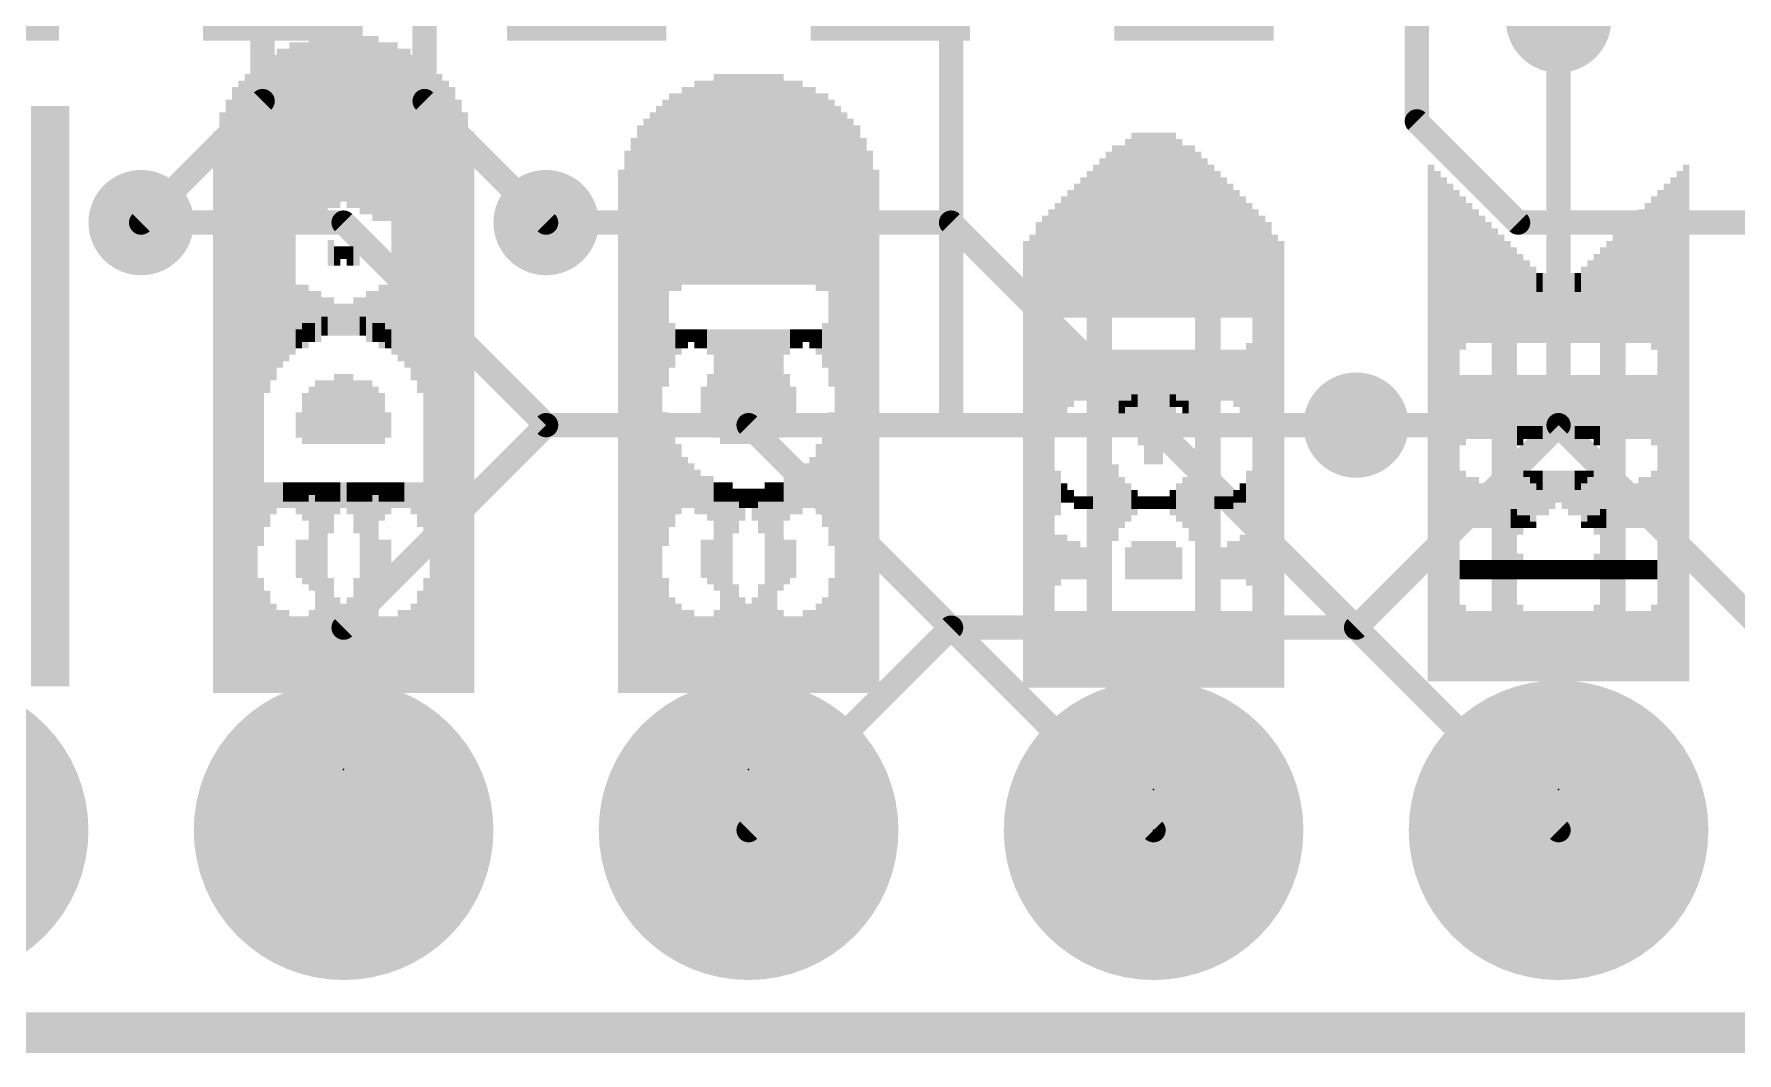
# Model space of a CAD drawing. Extents: x -12.7 to 30.6, y -10.2 to 25.5.
# Drawn here: x 14.57 to 25.25, y -0.13 to 6.26 of the extents above; entities that cross this region are included whole.
import ezdxf

# ---------------------------------------------------------------- set-up
doc = ezdxf.new("R2010")
doc.units = 0
for name, color, linetype in [('1', 12, 'CONTINUOUS'), ('16', 132, 'CONTINUOUS'), ('17', 110, 'CONTINUOUS'), ('18', 110, 'CONTINUOUS'), ('20', 53, 'CONTINUOUS'), ('21', 41, 'CONTINUOUS'), ('22', 40, 'CONTINUOUS'), ('23', 53, 'CONTINUOUS'), ('24', 53, 'CONTINUOUS')]:
    doc.layers.add(name, color=color, linetype=linetype)

# ---------------------------------------------------------------- blocks, each defined once
blk = doc.blocks.new('RECT')
blk.add_solid([(-0.5, -0.5), (0.5, -0.5), (-0.5, 0.5), (0.5, 0.5)])
blk = doc.blocks.new('ROUNDP')
at = {"const_width": 0.5}
blk.add_lwpolyline([(0, -0.25, 1), (0, 0.25, 1), (0, -0.25)], format="xyb", dxfattribs=at)
blk = doc.blocks.new('ROUNDV')
at = {"const_width": 0.5}
blk.add_lwpolyline([(0, -0.25, 1), (0, 0.25, 1), (0, -0.25)], format="xyb", dxfattribs=at)

msp = doc.modelspace()

# ---------------------------------------------------------------- linework, layer by layer
at = {"layer": '1'}
for points, const_width in [([(23.241, 6.731), (23.241, 5.715)], 0.1524), ([(23.241, 5.715), (23.876, 5.08)], 0.1524), ([(15.24, 5.08), (16.51, 5.08)], 0.1524), ([(16.51, 5.08), (17.78, 3.81)], 0.1524), ([(17.78, 5.08), (20.32, 5.08)], 0.1524), ([(20.32, 5.08), (24.13, 1.27)], 0.1524), ([(23.876, 5.08), (26.67, 5.08)], 0.1524), ([(17.78, 3.81), (19.05, 3.81)], 0.1524), ([(19.05, 3.81), (21.59, 1.27)], 0.1524), ([(22.86, 3.81), (24.13, 3.81)], 0.1524), ([(24.13, 3.81), (25.4, 2.54)], 0.1524), ([(30.48, 0), (0, 0)], 0.254)]:
    msp.add_lwpolyline(points, dxfattribs=dict(at, const_width=const_width))
at = {"layer": '1', "const_width": 0.0762}
for points in [[(23.2679, 5.7419, 1), (23.2141, 5.6881)], [(23.2029, 5.715, 1), (23.2791, 5.715)], [(15.24, 5.1181, 1), (15.24, 5.0419)], [(16.5369, 5.1069, 1), (16.4831, 5.0531)], [(16.51, 5.0419, 1), (16.51, 5.1181)], [(17.78, 5.1181, 1), (17.78, 5.0419)], [(20.3469, 5.1069, 1), (20.2931, 5.0531)], [(20.32, 5.0419, 1), (20.32, 5.1181)], [(23.876, 5.1181, 1), (23.876, 5.0419)], [(23.8491, 5.0531, 1), (23.9029, 5.1069)], [(17.78, 3.8481, 1), (17.78, 3.7719)], [(17.7531, 3.7831, 1), (17.8069, 3.8369)], [(19.0769, 3.8369, 1), (19.0231, 3.7831)], [(19.05, 3.7719, 1), (19.05, 3.8481)], [(22.86, 3.8481, 1), (22.86, 3.7719)], [(24.1569, 3.8369, 1), (24.1031, 3.7831)], [(24.13, 3.7719, 1), (24.13, 3.8481)], [(21.5631, 1.2431, 1), (21.6169, 1.2969)], [(24.1031, 1.2431, 1), (24.1569, 1.2969)]]:
    msp.add_lwpolyline(points, format="xyb", dxfattribs=at)
at = {"layer": '16'}
for points, const_width in [([(20.32, 10.16), (20.32, 3.81)], 0.1524), ([(16.002, 9.652), (16.002, 5.842)], 0.1524), ([(17.018, 9.525), (17.018, 5.842)], 0.1524), ([(24.13, 3.81), (24.13, 6.35)], 0.1524), ([(16.002, 5.842), (15.24, 5.08)], 0.1524), ([(17.018, 5.842), (17.78, 5.08)], 0.1524), ([(17.78, 3.81), (16.51, 2.54)], 0.1524), ([(20.32, 3.81), (17.78, 3.81)], 0.1524), ([(22.86, 3.81), (20.32, 3.81)], 0.1524), ([(22.86, 2.54), (24.13, 3.81)], 0.1524), ([(16.51, 2.54), (16.51, 1.27)], 0.1524), ([(19.05, 1.27), (20.32, 2.54)], 0.1524), ([(20.32, 2.54), (22.86, 2.54)], 0.1524), ([(30.48, 0), (0, 0)], 0.254)]:
    msp.add_lwpolyline(points, dxfattribs=dict(at, const_width=const_width))
at = {"layer": '16', "const_width": 0.0762}
for points in [[(15.9639, 5.842, 1), (16.0401, 5.842)], [(16.0289, 5.8151, 1), (15.9751, 5.8689)], [(16.9799, 5.842, 1), (17.0561, 5.842)], [(17.0449, 5.8689, 1), (16.9911, 5.8151)], [(15.2131, 5.1069, 1), (15.2669, 5.0531)], [(17.7531, 5.0531, 1), (17.8069, 5.1069)], [(17.78, 3.8481, 1), (17.78, 3.7719)], [(17.8069, 3.7831, 1), (17.7531, 3.8369)], [(20.32, 3.8481, 1), (20.32, 3.7719)], [(20.2819, 3.81, 1), (20.3581, 3.81)], [(20.32, 3.7719, 1), (20.32, 3.8481)], [(22.86, 3.7719, 1), (22.86, 3.8481)], [(24.0919, 3.81, 1), (24.1681, 3.81)], [(24.1569, 3.7831, 1), (24.1031, 3.8369)], [(16.5481, 2.54, 1), (16.4719, 2.54)], [(16.4831, 2.5669, 1), (16.5369, 2.5131)], [(20.32, 2.5781, 1), (20.32, 2.5019)], [(20.3469, 2.5131, 1), (20.2931, 2.5669)], [(22.8331, 2.5669, 1), (22.8869, 2.5131)], [(22.86, 2.5019, 1), (22.86, 2.5781)], [(16.4719, 1.27, 1), (16.5481, 1.27)], [(19.0231, 1.2969, 1), (19.0769, 1.2431)]]:
    msp.add_lwpolyline(points, format="xyb", dxfattribs=at)
at = {"layer": '20', "const_width": 0.2032}
msp.add_lwpolyline([(30.48, 0), (0, 0)], dxfattribs=at)
at = {"layer": '23'}
for p in [(16.51, 1.651), (19.05, 1.651), (21.59, 1.524), (24.13, 1.524), (21.59, 1.27)]:
    msp.add_point(p, dxfattribs=at)
at = {"layer": '24'}
for p in [(16.51, 1.651), (19.05, 1.651), (21.59, 1.524), (24.13, 1.524)]:
    msp.add_point(p, dxfattribs=at)

# ---------------------------------------------------------------- block references
at = {"layer": '1', "xscale": 1.1, "rotation": 270}
for p in [(14.224, 6.77), (16.129, 6.77), (18.034, 6.77), (19.939, 6.77), (21.844, 6.77)]:
    msp.add_blockref('RECT', p, dxfattribs=at)
at = {"layer": '17', "xscale": 1.8796, "yscale": 1.8796, "rotation": 90}
for p in [(13.97, 1.27), (13.97, 1.27), (16.51, 1.27), (16.51, 1.27), (19.05, 1.27), (19.05, 1.27), (21.59, 1.27), (21.59, 1.27), (24.13, 1.27), (24.13, 1.27)]:
    msp.add_blockref('ROUNDP', p, dxfattribs=at)
at = {"layer": '18', "xscale": 0.6604, "yscale": 0.6604}
for p in [(24.13, 6.35), (24.13, 6.35), (15.24, 5.08), (15.24, 5.08), (17.78, 5.08), (17.78, 5.08), (22.86, 3.81), (22.86, 3.81)]:
    msp.add_blockref('ROUNDV', p, dxfattribs=at)
at = {"layer": '21', "yscale": 0.04, "rotation": 90}
for p, xscale in [((16.19, 5.631), 1.16), ((16.23, 5.651), 1.12), ((16.27, 5.651), 1.12), ((16.31, 5.671), 1.16), ((16.35, 5.691), 1.12), ((16.39, 5.691), 1.12), ((16.43, 5.711), 1.08), ((16.47, 5.711), 1.08), ((16.51, 5.731), 1.04), ((16.55, 5.731), 1.04), ((16.67, 5.771), 0.96), ((16.71, 5.771), 0.96), ((16.75, 5.771), 0.88), ((16.79, 5.771), 0.88), ((16.83, 5.791), 0.84), ((15.99, 4.571), 3.04), ((16.03, 5.551), 1.16), ((16.07, 5.571), 1.12), ((16.11, 5.591), 1.16), ((16.15, 5.611), 1.12), ((16.87, 5.771), 0.8), ((16.91, 5.791), 0.76), ((16.95, 5.771), 0.72), ((16.99, 5.771), 0.72), ((17.03, 5.711), 0.76), ((15.91, 4.071), 3.88), ((15.95, 4.091), 3.92), ((17.07, 4.091), 3.92), ((17.11, 4.071), 3.88), ((18.85, 5.351), 1.32), ((18.89, 5.351), 1.32), ((18.93, 5.351), 1.32), ((18.97, 5.351), 1.32), ((19.01, 5.351), 1.32), ((19.05, 5.351), 1.32), ((19.09, 5.351), 1.32), ((19.13, 5.351), 1.32), ((19.17, 5.351), 1.32), ((19.21, 5.351), 1.32), ((19.25, 5.351), 1.32), ((15.83, 4.031), 3.8), ((15.87, 4.051), 3.84), ((17.15, 4.051), 3.84), ((17.19, 4.031), 3.8), ((18.57, 5.271), 1.24), ((18.61, 5.271), 1.24), ((18.65, 5.311), 1.24), ((18.69, 5.311), 1.24), ((18.73, 5.331), 1.28), ((18.77, 5.331), 1.28), ((18.81, 5.331), 1.28), ((19.29, 5.331), 1.28), ((19.33, 5.331), 1.28), ((19.37, 5.331), 1.28), ((19.41, 5.551), 0.76), ((19.45, 5.551), 0.76), ((19.49, 5.531), 0.72), ((19.53, 5.531), 0.72), ((14.57, 3.991), 3.64), ((14.61, 3.991), 3.64), ((14.65, 3.991), 3.64), ((14.69, 3.991), 3.64), ((14.73, 3.991), 3.64), ((14.77, 3.991), 3.64), ((15.75, 3.951), 3.64), ((15.79, 3.991), 3.72), ((17.23, 3.991), 3.72), ((17.27, 3.951), 3.64), ((18.45, 3.951), 3.64), ((18.49, 3.971), 3.68), ((18.53, 4.951), 1.8), ((19.57, 5.491), 0.72), ((19.61, 3.971), 3.68), ((19.65, 3.951), 3.64), ((18.37, 3.911), 3.56), ((18.41, 3.931), 3.6), ((19.69, 3.931), 3.6), ((19.73, 3.911), 3.56), ((15.71, 3.891), 3.52), ((17.31, 3.891), 3.52), ((18.33, 3.871), 3.48), ((19.77, 3.871), 3.48), ((21.35, 5.184), 0.76), ((21.39, 5.184), 0.76), ((21.43, 5.204), 0.8), ((21.47, 5.224), 0.84), ((21.51, 5.084), 1.12), ((21.55, 5.064), 1.16), ((21.59, 5.064), 1.16), ((21.63, 5.064), 1.16), ((21.67, 5.064), 1.16), ((21.71, 5.064), 1.16), ((21.75, 5.044), 1.12), ((21.79, 5.024), 1.08), ((21.83, 5.024), 1.08), ((18.29, 3.831), 3.4), ((19.81, 3.831), 3.4), ((21.27, 3.824), 3.32), ((21.31, 3.844), 3.36), ((21.87, 5.004), 1.04), ((18.25, 3.771), 3.28), ((19.85, 3.771), 3.28), ((21.15, 5.064), 0.6), ((21.19, 3.784), 3.24), ((21.23, 3.804), 3.28), ((21.95, 4.964), 0.96), ((21.99, 4.944), 0.92), ((22.03, 4.924), 0.88), ((23.33, 3.824), 3.24), ((23.37, 3.804), 3.2), ((23.41, 3.784), 3.16), ((24.85, 3.784), 3.16), ((24.89, 3.804), 3.2), ((24.93, 3.824), 3.24), ((21.03, 5.024), 0.44), ((21.07, 5.044), 0.48), ((21.11, 5.064), 0.52), ((22.07, 4.904), 0.84), ((22.11, 4.884), 0.8), ((22.15, 4.864), 0.76), ((23.45, 3.764), 3.12), ((23.49, 4.924), 0.72), ((23.53, 4.944), 0.6), ((24.73, 4.764), 0.96), ((24.77, 3.744), 3.08), ((24.81, 3.764), 3.12), ((16.91, 4.891), 0.48), ((16.95, 4.871), 0.52), ((16.99, 4.891), 0.56), ((17.03, 4.871), 0.6), ((20.95, 4.964), 0.4), ((20.99, 5.004), 0.4), ((22.19, 4.844), 0.72), ((22.23, 3.664), 3), ((23.57, 4.924), 0.56), ((23.61, 4.904), 0.52), ((24.65, 4.744), 0.84), ((24.69, 4.764), 0.88), ((16.83, 4.891), 0.4), ((16.87, 4.871), 0.44), ((20.87, 3.624), 2.92), ((20.91, 3.644), 2.96), ((22.27, 3.644), 2.96), ((22.31, 3.624), 2.92), ((23.65, 4.884), 0.48), ((23.69, 4.824), 0.52), ((23.73, 3.624), 2.84), ((24.53, 4.684), 0.72), ((24.57, 4.704), 0.76), ((24.61, 4.724), 0.8), ((16.47, 4.891), 0.08), ((16.51, 4.891), 0.08), ((16.55, 4.871), 0.12), ((16.59, 4.891), 0.16), ((20.79, 3.564), 2.8), ((20.83, 3.584), 2.84), ((22.35, 3.584), 2.84), ((22.39, 3.564), 2.8), ((23.77, 3.604), 2.8), ((23.81, 3.584), 2.76), ((23.85, 3.564), 2.72), ((24.41, 4.624), 0.6), ((24.45, 4.644), 0.64), ((24.49, 4.664), 0.68), ((16.03, 4.411), 0.8), ((23.89, 4.744), 0.28), ((23.93, 4.744), 0.2), ((24.33, 4.584), 0.52), ((24.37, 4.604), 0.56), ((16.07, 4.431), 0.68), ((16.11, 4.451), 0.56), ((16.15, 4.471), 0.52), ((23.97, 4.724), 0.16), ((24.01, 4.704), 0.12), ((24.05, 4.544), 0.44), ((24.09, 4.544), 0.44), ((24.13, 4.544), 0.44), ((24.17, 4.544), 0.44), ((24.21, 4.544), 0.44), ((24.25, 4.544), 0.44), ((24.29, 4.564), 0.48), ((16.19, 4.471), 0.44), ((16.23, 4.491), 0.4), ((16.27, 4.491), 0.4), ((16.31, 4.491), 0.32), ((16.35, 4.491), 0.32), ((16.39, 4.491), 0.24), ((16.43, 4.491), 0.24), ((16.47, 4.471), 0.2), ((16.51, 4.471), 0.2), ((16.55, 4.451), 0.16), ((16.59, 4.451), 0.16), ((16.63, 4.431), 0.12), ((16.67, 4.411), 0.16), ((16.71, 4.391), 0.12), ((16.75, 4.391), 0.12), ((16.79, 4.351), 0.12), ((16.83, 4.331), 0.16), ((17.03, 4.191), 0.44), ((18.57, 4.311), 0.28), ((18.61, 4.331), 0.16), ((18.65, 4.351), 0.12), ((18.69, 4.371), 0.08), ((18.73, 4.371), 0.08), ((18.77, 4.351), 0.12), ((18.81, 4.331), 0.16), ((18.85, 4.311), 0.2), ((18.89, 4.071), 0.68), ((18.93, 4.051), 0.72), ((18.97, 4.051), 0.72), ((19.01, 4.051), 0.72), ((19.05, 4.051), 0.72), ((19.09, 4.051), 0.72), ((19.13, 4.051), 0.72), ((19.17, 4.051), 0.72), ((19.21, 4.051), 0.72), ((19.25, 4.071), 0.68), ((19.29, 4.331), 0.16), ((19.33, 4.351), 0.12), ((19.37, 4.351), 0.12), ((19.41, 4.371), 0.08), ((19.45, 4.371), 0.08), ((19.49, 4.351), 0.12), ((19.53, 4.331), 0.24), ((19.57, 4.291), 0.32), ((16.87, 4.291), 0.16), ((16.91, 4.291), 0.16), ((16.95, 4.251), 0.24), ((16.99, 4.231), 0.28), ((21.51, 4.104), 0.36), ((21.55, 4.084), 0.4), ((21.59, 3.924), 0.72), ((21.63, 3.944), 0.68), ((21.67, 3.984), 0.6), ((21.71, 4.064), 0.44), ((21.75, 4.104), 0.36), ((21.79, 4.124), 0.32), ((21.83, 4.124), 0.32), ((21.87, 4.124), 0.32), ((21.91, 4.124), 0.32), ((21.95, 4.124), 0.32), ((21.99, 4.124), 0.32), ((22.03, 4.124), 0.32), ((22.07, 4.124), 0.32), ((22.11, 4.104), 0.36), ((22.15, 4.084), 0.4), ((22.19, 4.064), 0.52), ((18.85, 3.971), 0.4), ((16.39, 3.891), 0.4), ((16.43, 3.891), 0.4), ((16.47, 3.911), 0.44), ((16.51, 3.911), 0.44), ((16.55, 3.911), 0.44), ((16.59, 3.891), 0.4), ((16.63, 3.891), 0.4), ((16.67, 3.891), 0.4), ((18.81, 3.951), 0.28), ((19.29, 3.951), 0.36), ((24.05, 3.904), 0.36), ((24.09, 3.924), 0.4), ((24.13, 3.924), 0.4), ((24.17, 3.924), 0.4), ((24.21, 3.924), 0.4), ((24.25, 3.924), 0.4), ((24.29, 3.924), 0.4), ((24.33, 3.924), 0.4), ((24.37, 3.924), 0.4), ((24.41, 3.924), 0.4), ((24.45, 3.924), 0.4), ((24.49, 3.924), 0.4), ((24.53, 3.924), 0.4), ((24.57, 3.924), 0.4), ((24.61, 3.924), 0.4), ((24.65, 3.924), 0.4), ((24.69, 3.924), 0.4), ((24.73, 3.904), 0.44), ((16.31, 3.851), 0.32), ((16.35, 3.871), 0.36), ((16.71, 3.871), 0.36), ((16.75, 3.851), 0.32), ((19.33, 3.951), 0.2), ((21.35, 3.924), 0.16), ((21.39, 3.924), 0.08), ((21.43, 3.944), 0.04), ((21.47, 3.964), 0.08), ((16.27, 3.811), 0.24), ((16.79, 3.811), 0.16), ((18.53, 3.471), 0.84), ((18.57, 3.471), 0.6), ((19.57, 3.451), 0.64), ((21.55, 3.664), 0.2), ((21.91, 3.504), 0.52), ((21.95, 3.644), 0.24), ((21.99, 3.664), 0.2), ((23.89, 3.744), 0.12), ((23.93, 3.764), 0.08), ((23.97, 3.764), 0.08), ((24.01, 3.764), 0.08), ((18.61, 3.471), 0.44), ((19.49, 3.451), 0.4), ((19.53, 3.451), 0.48), ((21.87, 3.464), 0.52), ((18.65, 3.451), 0.32), ((18.69, 3.431), 0.28), ((18.73, 3.391), 0.28), ((19.37, 3.431), 0.2), ((19.41, 3.431), 0.2), ((19.45, 3.431), 0.28), ((21.83, 3.404), 0.32), ((16.03, 3.311), 0.28), ((16.07, 3.351), 0.2), ((16.11, 3.371), 0.16), ((16.15, 3.371), 0.16), ((16.19, 3.371), 0.16), ((16.23, 3.351), 0.2), ((16.27, 3.331), 0.24), ((16.31, 3.151), 0.6), ((16.35, 3.171), 0.56), ((16.39, 3.211), 0.48), ((16.43, 3.291), 0.32), ((16.47, 3.351), 0.2), ((16.51, 3.371), 0.16), ((16.55, 3.391), 0.12), ((16.59, 3.391), 0.12), ((16.63, 3.391), 0.12), ((16.67, 3.391), 0.12), ((16.71, 3.411), 0.08), ((16.75, 3.391), 0.12), ((16.79, 3.391), 0.12), ((16.83, 3.391), 0.12), ((16.87, 3.391), 0.12), ((16.91, 3.371), 0.16), ((16.95, 3.351), 0.2), ((16.99, 3.331), 0.24), ((17.03, 3.311), 0.36), ((18.77, 3.371), 0.24), ((18.81, 3.351), 0.28), ((18.85, 3.151), 0.6), ((18.89, 3.171), 0.56), ((18.93, 3.211), 0.48), ((19.17, 3.391), 0.12), ((19.21, 3.391), 0.12), ((19.25, 3.391), 0.12), ((19.29, 3.411), 0.16), ((19.33, 3.411), 0.16), ((21.35, 3.304), 0.44), ((21.39, 3.304), 0.28), ((21.75, 3.364), 0.16), ((21.79, 3.384), 0.2), ((22.15, 3.384), 0.12), ((22.19, 3.384), 0.28), ((23.89, 3.324), 0.4), ((23.93, 3.344), 0.36), ((23.97, 3.364), 0.32), ((24.01, 3.384), 0.28), ((24.05, 3.384), 0.28), ((24.09, 3.404), 0.24), ((24.13, 3.424), 0.2), ((24.17, 3.444), 0.16), ((24.21, 3.444), 0.16), ((24.25, 3.464), 0.12), ((24.29, 3.484), 0.08), ((24.33, 3.504), 0.04), ((24.61, 3.304), 0.28), ((24.65, 3.324), 0.32), ((24.69, 3.324), 0.32), ((24.73, 3.324), 0.4), ((18.97, 3.271), 0.28), ((19.01, 3.311), 0.2), ((19.05, 3.351), 0.12), ((19.09, 3.351), 0.12), ((19.13, 3.371), 0.08), ((21.43, 3.304), 0.2), ((21.47, 3.324), 0.16), ((21.51, 3.324), 0.08), ((21.55, 3.324), 0.08), ((21.59, 3.324), 0.08), ((21.63, 3.324), 0.08), ((21.67, 3.324), 0.08), ((21.71, 3.344), 0.12), ((21.95, 3.324), 0.16), ((21.99, 3.324), 0.08), ((22.03, 3.324), 0.08), ((22.07, 3.324), 0.08), ((22.11, 3.364), 0.08), ((24.45, 3.244), 0.16), ((24.49, 3.264), 0.2), ((24.53, 3.264), 0.2), ((24.57, 3.284), 0.24), ((24.33, 3.204), 0.08), ((24.37, 3.204), 0.08), ((24.41, 3.224), 0.12), ((22.15, 2.984), 0.28), ((22.19, 2.964), 0.32), ((24.29, 3.184), 0.04), ((16.23, 2.971), 0.16), ((16.27, 2.971), 0.24), ((16.67, 2.611), 0.96), ((16.71, 2.931), 0.32), ((16.75, 2.951), 0.28), ((16.79, 2.971), 0.24), ((18.77, 2.971), 0.16), ((18.81, 2.971), 0.24), ((19.21, 2.591), 0.92), ((19.25, 2.931), 0.32), ((19.29, 2.951), 0.28), ((19.33, 2.971), 0.24), ((21.55, 2.944), 0.2), ((21.59, 2.964), 0.24), ((21.63, 2.964), 0.24), ((21.67, 2.964), 0.24), ((21.71, 2.964), 0.24), ((21.75, 2.944), 0.2), ((21.99, 2.944), 0.2), ((22.03, 2.944), 0.2), ((22.07, 2.964), 0.24), ((22.11, 2.964), 0.24), ((23.89, 2.924), 0.16), ((16.63, 2.551), 0.84), ((19.17, 2.551), 0.84), ((23.93, 2.904), 0.12), ((23.97, 2.904), 0.12), ((24.01, 2.904), 0.12), ((24.05, 2.904), 0.12), ((24.09, 2.904), 0.12), ((24.13, 2.904), 0.12), ((24.17, 2.904), 0.12), ((24.21, 2.904), 0.12), ((24.25, 2.904), 0.12), ((24.29, 2.904), 0.12), ((24.33, 2.904), 0.12), ((24.37, 2.904), 0.12), ((24.41, 2.904), 0.12), ((24.45, 2.904), 0.12), ((24.49, 2.904), 0.12), ((24.53, 2.904), 0.12), ((24.57, 2.904), 0.12), ((24.61, 2.904), 0.12), ((24.65, 2.904), 0.12), ((24.69, 2.904), 0.12), ((24.73, 2.904), 0.12), ((15.99, 2.491), 0.72), ((16.59, 2.491), 0.72), ((17.03, 2.471), 0.68), ((18.53, 2.491), 0.72), ((19.13, 2.471), 0.68), ((16.03, 2.451), 0.64), ((16.07, 2.411), 0.56), ((16.51, 2.411), 0.56), ((16.55, 2.431), 0.6), ((16.99, 2.431), 0.6), ((18.57, 2.431), 0.6), ((18.61, 2.411), 0.56), ((19.05, 2.411), 0.56), ((19.09, 2.431), 0.6), ((19.53, 2.431), 0.6), ((19.57, 2.451), 0.64), ((23.89, 2.444), 0.48), ((24.73, 2.444), 0.48), ((16.11, 2.391), 0.52), ((16.15, 2.391), 0.52), ((16.19, 2.371), 0.48), ((16.23, 2.371), 0.48), ((16.27, 2.371), 0.48), ((16.31, 2.371), 0.48), ((16.35, 2.371), 0.48), ((16.39, 2.371), 0.48), ((16.43, 2.391), 0.52), ((16.47, 2.391), 0.52), ((16.71, 2.391), 0.52), ((16.75, 2.371), 0.48), ((16.79, 2.371), 0.48), ((16.83, 2.371), 0.48), ((16.87, 2.371), 0.48), ((16.91, 2.391), 0.52), ((16.95, 2.391), 0.52), ((18.65, 2.391), 0.52), ((18.69, 2.391), 0.52), ((18.73, 2.371), 0.48), ((18.77, 2.371), 0.48), ((18.81, 2.371), 0.48), ((18.85, 2.371), 0.48), ((18.89, 2.371), 0.48), ((18.93, 2.371), 0.48), ((18.97, 2.371), 0.48), ((19.01, 2.391), 0.52), ((19.25, 2.391), 0.52), ((19.29, 2.371), 0.48), ((19.33, 2.371), 0.48), ((19.37, 2.351), 0.44), ((19.41, 2.371), 0.48), ((19.45, 2.371), 0.48), ((19.49, 2.391), 0.52), ((20.95, 2.384), 0.44), ((20.99, 2.364), 0.4), ((21.03, 2.364), 0.4), ((21.07, 2.364), 0.4), ((21.11, 2.364), 0.4), ((21.15, 2.384), 0.44), ((21.35, 2.404), 0.48), ((21.39, 2.404), 0.48), ((21.43, 2.404), 0.48), ((21.47, 2.404), 0.48), ((21.51, 2.404), 0.48), ((21.55, 2.404), 0.48), ((21.59, 2.404), 0.48), ((21.63, 2.404), 0.48), ((21.67, 2.404), 0.48), ((21.71, 2.404), 0.48), ((21.75, 2.404), 0.48), ((21.79, 2.404), 0.48), ((21.83, 2.404), 0.48), ((21.87, 2.404), 0.48), ((21.91, 2.404), 0.48), ((21.95, 2.404), 0.48), ((21.99, 2.404), 0.48), ((22.03, 2.404), 0.48), ((22.07, 2.404), 0.48), ((22.11, 2.404), 0.48), ((22.15, 2.404), 0.48), ((22.19, 2.404), 0.48), ((23.49, 2.424), 0.44), ((23.53, 2.404), 0.4), ((23.57, 2.404), 0.4), ((23.61, 2.404), 0.4), ((23.65, 2.404), 0.4), ((23.69, 2.424), 0.44), ((23.93, 2.424), 0.44), ((23.97, 2.424), 0.44), ((24.01, 2.424), 0.44), ((24.05, 2.424), 0.44), ((24.09, 2.424), 0.44), ((24.13, 2.424), 0.44), ((24.17, 2.424), 0.44), ((24.21, 2.424), 0.44), ((24.25, 2.424), 0.44), ((24.29, 2.424), 0.44), ((24.33, 2.424), 0.44), ((24.37, 2.424), 0.44), ((24.41, 2.424), 0.44), ((24.45, 2.424), 0.44), ((24.49, 2.424), 0.44), ((24.53, 2.424), 0.44), ((24.57, 2.424), 0.44), ((24.61, 2.424), 0.44), ((24.65, 2.424), 0.44), ((24.69, 2.424), 0.44)]:
    msp.add_blockref('RECT', p, dxfattribs=dict(at, xscale=xscale))
for p in [(16.59, 5.751), (16.63, 5.751), (21.91, 4.984)]:
    msp.add_blockref('RECT', p, dxfattribs=at)
at = {"layer": '22', "yscale": 0.04, "rotation": 90}
for p, xscale in [((16.19, 5.791), 0.84), ((16.23, 5.771), 0.88), ((16.27, 5.771), 0.88), ((16.31, 5.771), 0.96), ((16.35, 5.771), 0.96), ((16.47, 5.731), 1.04), ((16.51, 5.731), 1.04), ((16.55, 5.711), 1.08), ((16.59, 5.711), 1.08), ((16.63, 5.691), 1.12), ((16.67, 5.691), 1.12), ((16.71, 5.671), 1.16), ((16.75, 5.651), 1.12), ((16.79, 5.651), 1.12), ((16.83, 5.631), 1.16), ((15.99, 5.711), 0.76), ((16.03, 5.771), 0.72), ((16.07, 5.771), 0.72), ((16.11, 5.791), 0.76), ((16.15, 5.771), 0.8), ((16.87, 5.611), 1.12), ((16.91, 5.591), 1.16), ((16.95, 5.571), 1.12), ((16.99, 5.551), 1.16), ((17.03, 4.571), 3.04), ((15.91, 4.071), 3.88), ((15.95, 4.091), 3.92), ((17.07, 4.091), 3.92), ((17.11, 4.071), 3.88), ((18.85, 5.351), 1.32), ((18.89, 5.351), 1.32), ((18.93, 5.351), 1.32), ((18.97, 5.351), 1.32), ((19.01, 5.351), 1.32), ((19.05, 5.351), 1.32), ((19.09, 5.351), 1.32), ((19.13, 5.351), 1.32), ((19.17, 5.351), 1.32), ((19.21, 5.351), 1.32), ((19.25, 5.351), 1.32), ((15.83, 4.031), 3.8), ((15.87, 4.051), 3.84), ((17.15, 4.051), 3.84), ((17.19, 4.031), 3.8), ((18.57, 5.531), 0.72), ((18.61, 5.531), 0.72), ((18.65, 5.551), 0.76), ((18.69, 5.551), 0.76), ((18.73, 5.331), 1.28), ((18.77, 5.331), 1.28), ((18.81, 5.331), 1.28), ((19.29, 5.331), 1.28), ((19.33, 5.331), 1.28), ((19.37, 5.331), 1.28), ((19.41, 5.311), 1.24), ((19.45, 5.311), 1.24), ((19.49, 5.271), 1.24), ((19.53, 5.271), 1.24), ((14.57, 3.991), 3.64), ((14.61, 3.991), 3.64), ((14.65, 3.991), 3.64), ((14.69, 3.991), 3.64), ((14.73, 3.991), 3.64), ((14.77, 3.991), 3.64), ((15.75, 3.951), 3.64), ((15.79, 3.991), 3.72), ((17.23, 3.991), 3.72), ((17.27, 3.951), 3.64), ((18.45, 3.951), 3.64), ((18.49, 3.971), 3.68), ((18.53, 5.491), 0.72), ((19.57, 4.951), 1.8), ((19.61, 3.971), 3.68), ((19.65, 3.951), 3.64), ((18.37, 3.911), 3.56), ((18.41, 3.931), 3.6), ((19.69, 3.931), 3.6), ((19.73, 3.911), 3.56), ((15.71, 3.891), 3.52), ((17.31, 3.891), 3.52), ((18.33, 3.871), 3.48), ((19.77, 3.871), 3.48), ((21.35, 5.024), 1.08), ((21.39, 5.024), 1.08), ((21.43, 5.044), 1.12), ((21.47, 5.064), 1.16), ((21.51, 5.064), 1.16), ((21.55, 5.064), 1.16), ((21.59, 5.064), 1.16), ((21.63, 5.064), 1.16), ((21.67, 5.084), 1.12), ((21.71, 5.224), 0.84), ((21.75, 5.204), 0.8), ((21.79, 5.184), 0.76), ((21.83, 5.184), 0.76), ((18.29, 3.831), 3.4), ((19.81, 3.831), 3.4), ((21.31, 5.004), 1.04), ((21.87, 3.844), 3.36), ((21.91, 3.824), 3.32), ((18.25, 3.771), 3.28), ((19.85, 3.771), 3.28), ((21.15, 4.924), 0.88), ((21.19, 4.944), 0.92), ((21.23, 4.964), 0.96), ((21.95, 3.804), 3.28), ((21.99, 3.784), 3.24), ((22.03, 5.064), 0.6), ((23.33, 3.824), 3.24), ((23.37, 3.804), 3.2), ((23.41, 3.784), 3.16), ((24.85, 3.784), 3.16), ((24.89, 3.804), 3.2), ((24.93, 3.824), 3.24), ((21.03, 4.864), 0.76), ((21.07, 4.884), 0.8), ((21.11, 4.904), 0.84), ((22.07, 5.064), 0.52), ((22.11, 5.044), 0.48), ((22.15, 5.024), 0.44), ((23.45, 3.764), 3.12), ((23.49, 3.744), 3.08), ((23.53, 4.764), 0.96), ((24.73, 4.944), 0.6), ((24.77, 4.924), 0.72), ((24.81, 3.764), 3.12), ((15.99, 4.871), 0.6), ((16.03, 4.891), 0.56), ((16.07, 4.871), 0.52), ((16.11, 4.891), 0.48), ((20.95, 3.664), 3), ((20.99, 4.844), 0.72), ((22.19, 5.004), 0.4), ((22.23, 4.964), 0.4), ((23.57, 4.764), 0.88), ((23.61, 4.744), 0.84), ((24.65, 4.904), 0.52), ((24.69, 4.924), 0.56), ((16.15, 4.871), 0.44), ((16.19, 4.891), 0.4), ((20.87, 3.624), 2.92), ((20.91, 3.644), 2.96), ((22.27, 3.644), 2.96), ((22.31, 3.624), 2.92), ((23.65, 4.724), 0.8), ((23.69, 4.704), 0.76), ((23.73, 4.684), 0.72), ((24.53, 3.624), 2.84), ((24.57, 4.824), 0.52), ((24.61, 4.884), 0.48), ((16.43, 4.891), 0.16), ((16.47, 4.871), 0.12), ((16.51, 4.891), 0.08), ((16.55, 4.891), 0.08), ((20.79, 3.564), 2.8), ((20.83, 3.584), 2.84), ((22.35, 3.584), 2.84), ((22.39, 3.564), 2.8), ((23.77, 4.664), 0.68), ((23.81, 4.644), 0.64), ((23.85, 4.624), 0.6), ((24.41, 3.564), 2.72), ((24.45, 3.584), 2.76), ((24.49, 3.604), 2.8), ((16.99, 4.411), 0.8), ((23.89, 4.604), 0.56), ((23.93, 4.584), 0.52), ((24.33, 4.744), 0.2), ((24.37, 4.744), 0.28), ((16.87, 4.471), 0.52), ((16.91, 4.451), 0.56), ((16.95, 4.431), 0.68), ((23.97, 4.564), 0.48), ((24.01, 4.544), 0.44), ((24.05, 4.544), 0.44), ((24.09, 4.544), 0.44), ((24.13, 4.544), 0.44), ((24.17, 4.544), 0.44), ((24.21, 4.544), 0.44), ((24.25, 4.704), 0.12), ((24.29, 4.724), 0.16), ((16.59, 4.491), 0.24), ((16.63, 4.491), 0.24), ((16.67, 4.491), 0.32), ((16.71, 4.491), 0.32), ((16.75, 4.491), 0.4), ((16.79, 4.491), 0.4), ((16.83, 4.471), 0.44), ((16.35, 4.411), 0.16), ((16.39, 4.431), 0.12), ((16.43, 4.451), 0.16), ((16.47, 4.451), 0.16), ((16.51, 4.471), 0.2), ((16.55, 4.471), 0.2), ((15.99, 4.191), 0.44), ((16.19, 4.331), 0.16), ((16.23, 4.351), 0.12), ((16.27, 4.391), 0.12), ((16.31, 4.391), 0.12), ((18.53, 4.291), 0.32), ((18.57, 4.331), 0.24), ((18.61, 4.351), 0.12), ((18.65, 4.371), 0.08), ((18.69, 4.371), 0.08), ((18.73, 4.351), 0.12), ((18.77, 4.351), 0.12), ((18.81, 4.331), 0.16), ((18.85, 4.071), 0.68), ((18.89, 4.051), 0.72), ((18.93, 4.051), 0.72), ((18.97, 4.051), 0.72), ((19.01, 4.051), 0.72), ((19.05, 4.051), 0.72), ((19.09, 4.051), 0.72), ((19.13, 4.051), 0.72), ((19.17, 4.051), 0.72), ((19.21, 4.071), 0.68), ((19.25, 4.311), 0.2), ((19.29, 4.331), 0.16), ((19.33, 4.351), 0.12), ((19.37, 4.371), 0.08), ((19.41, 4.371), 0.08), ((19.45, 4.351), 0.12), ((19.49, 4.331), 0.16), ((19.53, 4.311), 0.28), ((16.03, 4.231), 0.28), ((16.07, 4.251), 0.24), ((16.11, 4.291), 0.16), ((16.15, 4.291), 0.16), ((20.99, 4.064), 0.52), ((21.03, 4.084), 0.4), ((21.07, 4.104), 0.36), ((21.11, 4.124), 0.32), ((21.15, 4.124), 0.32), ((21.19, 4.124), 0.32), ((21.23, 4.124), 0.32), ((21.27, 4.124), 0.32), ((21.31, 4.124), 0.32), ((21.35, 4.124), 0.32), ((21.39, 4.124), 0.32), ((21.43, 4.104), 0.36), ((21.47, 4.064), 0.44), ((21.51, 3.984), 0.6), ((21.55, 3.944), 0.68), ((21.59, 3.924), 0.72), ((21.63, 4.084), 0.4), ((21.67, 4.104), 0.36), ((19.25, 3.971), 0.4), ((16.35, 3.891), 0.4), ((16.39, 3.891), 0.4), ((16.43, 3.891), 0.4), ((16.47, 3.911), 0.44), ((16.51, 3.911), 0.44), ((16.55, 3.911), 0.44), ((16.59, 3.891), 0.4), ((16.63, 3.891), 0.4), ((18.81, 3.951), 0.36), ((19.29, 3.951), 0.28), ((23.53, 3.904), 0.44), ((23.57, 3.924), 0.4), ((23.61, 3.924), 0.4), ((23.65, 3.924), 0.4), ((23.69, 3.924), 0.4), ((23.73, 3.924), 0.4), ((23.77, 3.924), 0.4), ((23.81, 3.924), 0.4), ((23.85, 3.924), 0.4), ((23.89, 3.924), 0.4), ((23.93, 3.924), 0.4), ((23.97, 3.924), 0.4), ((24.01, 3.924), 0.4), ((24.05, 3.924), 0.4), ((24.09, 3.924), 0.4), ((24.13, 3.924), 0.4), ((24.17, 3.924), 0.4), ((24.21, 3.904), 0.36), ((16.27, 3.851), 0.32), ((16.31, 3.871), 0.36), ((16.67, 3.871), 0.36), ((16.71, 3.851), 0.32), ((18.77, 3.951), 0.2), ((21.71, 3.964), 0.08), ((21.75, 3.944), 0.04), ((21.79, 3.924), 0.08), ((21.83, 3.924), 0.16), ((16.23, 3.811), 0.16), ((16.75, 3.811), 0.24), ((19.57, 3.471), 0.84), ((18.53, 3.451), 0.64), ((19.53, 3.471), 0.6), ((21.19, 3.664), 0.2), ((21.23, 3.644), 0.24), ((21.27, 3.504), 0.52), ((21.63, 3.664), 0.2), ((24.25, 3.764), 0.08), ((24.29, 3.764), 0.08), ((24.33, 3.764), 0.08), ((24.37, 3.744), 0.12), ((18.57, 3.451), 0.48), ((18.61, 3.451), 0.4), ((19.49, 3.471), 0.44), ((21.31, 3.464), 0.52), ((18.65, 3.431), 0.28), ((18.69, 3.431), 0.2), ((18.73, 3.431), 0.2), ((19.37, 3.391), 0.28), ((19.41, 3.431), 0.28), ((19.45, 3.451), 0.32), ((21.35, 3.404), 0.32), ((15.99, 3.311), 0.36), ((16.03, 3.331), 0.24), ((16.07, 3.351), 0.2), ((16.11, 3.371), 0.16), ((16.15, 3.391), 0.12), ((16.19, 3.391), 0.12), ((16.23, 3.391), 0.12), ((16.27, 3.391), 0.12), ((16.31, 3.411), 0.08), ((16.35, 3.391), 0.12), ((16.39, 3.391), 0.12), ((16.43, 3.391), 0.12), ((16.47, 3.391), 0.12), ((16.51, 3.371), 0.16), ((16.55, 3.351), 0.2), ((16.59, 3.291), 0.32), ((16.63, 3.211), 0.48), ((16.67, 3.171), 0.56), ((16.71, 3.151), 0.6), ((16.75, 3.331), 0.24), ((16.79, 3.351), 0.2), ((16.83, 3.371), 0.16), ((16.87, 3.371), 0.16), ((16.91, 3.371), 0.16), ((16.95, 3.351), 0.2), ((16.99, 3.311), 0.28), ((18.77, 3.411), 0.16), ((18.81, 3.411), 0.16), ((18.85, 3.391), 0.12), ((18.89, 3.391), 0.12), ((18.93, 3.391), 0.12), ((19.17, 3.211), 0.48), ((19.21, 3.171), 0.56), ((19.25, 3.151), 0.6), ((19.29, 3.351), 0.28), ((19.33, 3.371), 0.24), ((20.99, 3.384), 0.28), ((21.03, 3.384), 0.12), ((21.39, 3.384), 0.2), ((21.43, 3.364), 0.16), ((21.79, 3.304), 0.28), ((21.83, 3.304), 0.44), ((23.53, 3.324), 0.4), ((23.57, 3.324), 0.32), ((23.61, 3.324), 0.32), ((23.65, 3.304), 0.28), ((23.93, 3.504), 0.04), ((23.97, 3.484), 0.08), ((24.01, 3.464), 0.12), ((24.05, 3.444), 0.16), ((24.09, 3.444), 0.16), ((24.13, 3.424), 0.2), ((24.17, 3.404), 0.24), ((24.21, 3.384), 0.28), ((24.25, 3.384), 0.28), ((24.29, 3.364), 0.32), ((24.33, 3.344), 0.36), ((24.37, 3.324), 0.4), ((18.97, 3.371), 0.08), ((19.01, 3.351), 0.12), ((19.05, 3.351), 0.12), ((19.09, 3.311), 0.2), ((19.13, 3.271), 0.28), ((21.07, 3.364), 0.08), ((21.11, 3.324), 0.08), ((21.15, 3.324), 0.08), ((21.19, 3.324), 0.08), ((21.23, 3.324), 0.16), ((21.47, 3.344), 0.12), ((21.51, 3.324), 0.08), ((21.55, 3.324), 0.08), ((21.59, 3.324), 0.08), ((21.63, 3.324), 0.08), ((21.67, 3.324), 0.08), ((21.71, 3.324), 0.16), ((21.75, 3.304), 0.2), ((23.69, 3.284), 0.24), ((23.73, 3.264), 0.2), ((23.77, 3.264), 0.2), ((23.81, 3.244), 0.16), ((23.85, 3.224), 0.12), ((23.89, 3.204), 0.08), ((23.93, 3.204), 0.08), ((20.99, 2.964), 0.32), ((21.03, 2.984), 0.28), ((23.97, 3.184), 0.04), ((16.23, 2.971), 0.24), ((16.27, 2.951), 0.28), ((16.31, 2.931), 0.32), ((16.35, 2.611), 0.96), ((16.75, 2.971), 0.24), ((16.79, 2.971), 0.16), ((18.77, 2.971), 0.24), ((18.81, 2.951), 0.28), ((18.85, 2.931), 0.32), ((18.89, 2.591), 0.92), ((19.29, 2.971), 0.24), ((19.33, 2.971), 0.16), ((21.07, 2.964), 0.24), ((21.11, 2.964), 0.24), ((21.15, 2.944), 0.2), ((21.19, 2.944), 0.2), ((21.43, 2.944), 0.2), ((21.47, 2.964), 0.24), ((21.51, 2.964), 0.24), ((21.55, 2.964), 0.24), ((21.59, 2.964), 0.24), ((21.63, 2.944), 0.2), ((24.37, 2.924), 0.16), ((16.39, 2.551), 0.84), ((18.93, 2.551), 0.84), ((23.53, 2.904), 0.12), ((23.57, 2.904), 0.12), ((23.61, 2.904), 0.12), ((23.65, 2.904), 0.12), ((23.69, 2.904), 0.12), ((23.73, 2.904), 0.12), ((23.77, 2.904), 0.12), ((23.81, 2.904), 0.12), ((23.85, 2.904), 0.12), ((23.89, 2.904), 0.12), ((23.93, 2.904), 0.12), ((23.97, 2.904), 0.12), ((24.01, 2.904), 0.12), ((24.05, 2.904), 0.12), ((24.09, 2.904), 0.12), ((24.13, 2.904), 0.12), ((24.17, 2.904), 0.12), ((24.21, 2.904), 0.12), ((24.25, 2.904), 0.12), ((24.29, 2.904), 0.12), ((24.33, 2.904), 0.12), ((15.99, 2.471), 0.68), ((16.43, 2.491), 0.72), ((17.03, 2.491), 0.72), ((18.97, 2.471), 0.68), ((19.57, 2.491), 0.72), ((16.03, 2.431), 0.6), ((16.47, 2.431), 0.6), ((16.51, 2.411), 0.56), ((16.95, 2.411), 0.56), ((16.99, 2.451), 0.64), ((18.53, 2.451), 0.64), ((18.57, 2.431), 0.6), ((19.01, 2.431), 0.6), ((19.05, 2.411), 0.56), ((19.49, 2.411), 0.56), ((19.53, 2.431), 0.6), ((23.53, 2.444), 0.48), ((24.37, 2.444), 0.48), ((16.07, 2.391), 0.52), ((16.11, 2.391), 0.52), ((16.15, 2.371), 0.48), ((16.19, 2.371), 0.48), ((16.23, 2.371), 0.48), ((16.27, 2.371), 0.48), ((16.31, 2.391), 0.52), ((16.55, 2.391), 0.52), ((16.59, 2.391), 0.52), ((16.63, 2.371), 0.48), ((16.67, 2.371), 0.48), ((16.71, 2.371), 0.48), ((16.75, 2.371), 0.48), ((16.79, 2.371), 0.48), ((16.83, 2.371), 0.48), ((16.87, 2.391), 0.52), ((16.91, 2.391), 0.52), ((18.61, 2.391), 0.52), ((18.65, 2.371), 0.48), ((18.69, 2.371), 0.48), ((18.73, 2.351), 0.44), ((18.77, 2.371), 0.48), ((18.81, 2.371), 0.48), ((18.85, 2.391), 0.52), ((19.09, 2.391), 0.52), ((19.13, 2.371), 0.48), ((19.17, 2.371), 0.48), ((19.21, 2.371), 0.48), ((19.25, 2.371), 0.48), ((19.29, 2.371), 0.48), ((19.33, 2.371), 0.48), ((19.37, 2.371), 0.48), ((19.41, 2.391), 0.52), ((19.45, 2.391), 0.52), ((20.99, 2.404), 0.48), ((21.03, 2.404), 0.48), ((21.07, 2.404), 0.48), ((21.11, 2.404), 0.48), ((21.15, 2.404), 0.48), ((21.19, 2.404), 0.48), ((21.23, 2.404), 0.48), ((21.27, 2.404), 0.48), ((21.31, 2.404), 0.48), ((21.35, 2.404), 0.48), ((21.39, 2.404), 0.48), ((21.43, 2.404), 0.48), ((21.47, 2.404), 0.48), ((21.51, 2.404), 0.48), ((21.55, 2.404), 0.48), ((21.59, 2.404), 0.48), ((21.63, 2.404), 0.48), ((21.67, 2.404), 0.48), ((21.71, 2.404), 0.48), ((21.75, 2.404), 0.48), ((21.79, 2.404), 0.48), ((21.83, 2.404), 0.48), ((22.03, 2.384), 0.44), ((22.07, 2.364), 0.4), ((22.11, 2.364), 0.4), ((22.15, 2.364), 0.4), ((22.19, 2.364), 0.4), ((22.23, 2.384), 0.44), ((23.57, 2.424), 0.44), ((23.61, 2.424), 0.44), ((23.65, 2.424), 0.44), ((23.69, 2.424), 0.44), ((23.73, 2.424), 0.44), ((23.77, 2.424), 0.44), ((23.81, 2.424), 0.44), ((23.85, 2.424), 0.44), ((23.89, 2.424), 0.44), ((23.93, 2.424), 0.44), ((23.97, 2.424), 0.44), ((24.01, 2.424), 0.44), ((24.05, 2.424), 0.44), ((24.09, 2.424), 0.44), ((24.13, 2.424), 0.44), ((24.17, 2.424), 0.44), ((24.21, 2.424), 0.44), ((24.25, 2.424), 0.44), ((24.29, 2.424), 0.44), ((24.33, 2.424), 0.44), ((24.57, 2.424), 0.44), ((24.61, 2.404), 0.4), ((24.65, 2.404), 0.4), ((24.69, 2.404), 0.4), ((24.73, 2.404), 0.4), ((24.77, 2.424), 0.44)]:
    msp.add_blockref('RECT', p, dxfattribs=dict(at, xscale=xscale))
for p in [(16.39, 5.751), (16.43, 5.751), (21.27, 4.984)]:
    msp.add_blockref('RECT', p, dxfattribs=at)

doc.saveas('drawing.dxf')
